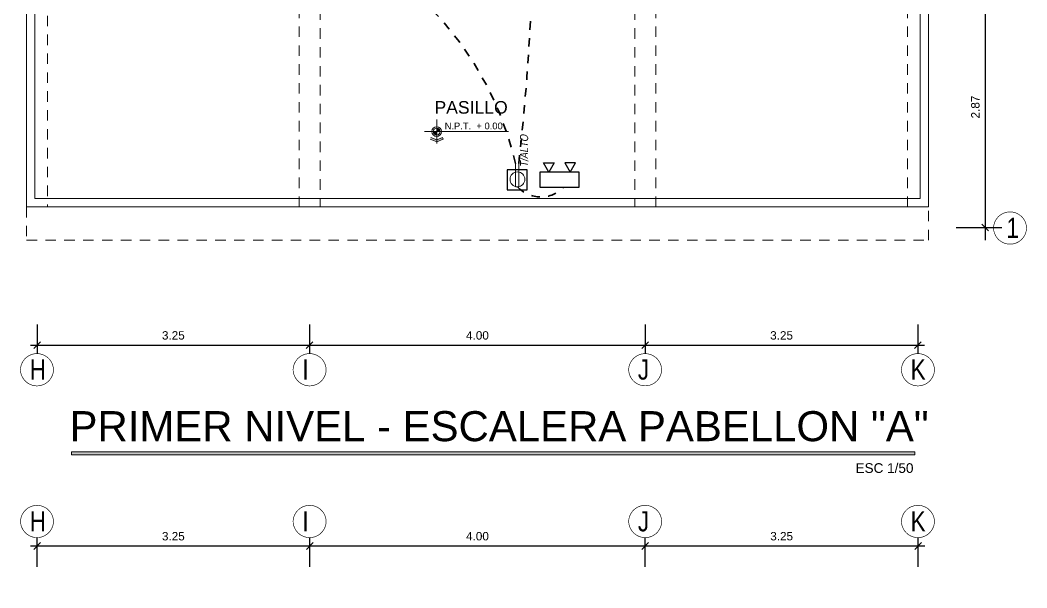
# Model space of a CAD drawing. Header units: millimetres. Extents: x 3354 to 3637, y 1117 to 1358.
# Drawn here: x 3502.96 to 3514.96, y 1134.84 to 1141.61 of the extents above; entities that cross this region are included whole.
import ezdxf

# ---------------------------------------------------------------- set-up
doc = ezdxf.new("R2010")
doc.units = ezdxf.units.MM
doc.linetypes.add('DASHED', pattern=[0.75, 0.5, -0.25])
doc.linetypes.add('HIDDEN', pattern=[0.375, 0.25, -0.125])
for name, color, linetype, lineweight in [('CASCO', 252, 'Continuous', 9), ('COTAS', 7, 'Continuous', 9), ('INST. TOMAC.', 3, 'DASHED', 30), ('muros', 7, 'Continuous', 5)]:
    doc.layers.add(name, color=color, linetype=linetype, lineweight=lineweight)
doc.styles.add('1', font='arial.ttf')
doc.styles.add('BYE', font='ARIALN.TTF', dxfattribs={"oblique": 10, "height": 2})
doc.styles.get("Standard").update_dxf_attribs({"font": 'arial.ttf'})
doc.styles.add('style1', font='arial.ttf')
doc.styles.add('style2', font='arial.ttf')
doc.dimstyles.new('Esc  1  50', dxfattribs={"dimtxt": 0.1, "dimasz": 0.08, "dimexe": 0.2, "dimexo": 0.15, "dimgap": 0.065, "dimtad": 1, "dimzin": 4, "dimdsep": 46, "dimtxsty": 'Standard', "dimblk": 'OBLIQUE', "dimcen": 0.12, "dimdle": 0.15, "dimadec": 0, "dimazin": 0, "dimtfac": 1, "dimtix": 1, "dimtmove": 0, "dimatfit": 3, "dimldrblk": 'OBLIQUE', "dimfxl": 1, "dimarcsym": 0})

# ---------------------------------------------------------------- blocks, each defined once
blk = doc.blocks.new('T')
at = {"color": 4, "linetype": 'Continuous', "lineweight": 20, "ltscale": 0.1}
for p, q in [((-49.2221, 238.5732), (-49.433, 238.5732)), ((-49.2221, 238.5443), (-49.433, 238.5443))]:
    blk.add_line(p, q, dxfattribs=at)
blk.add_circle((-49.2892, 238.5559), 0.0671, dxfattribs=at)
blk = doc.blocks.new('_Oblique')
at = {"color": 0, "linetype": 'ByBlock', "lineweight": -2}
blk.add_line((-0.5, -0.5), (0.5, 0.5), dxfattribs=at)
blk = doc.blocks.new('*D120')
at = {"layer": 'CASCO', "color": 0, "lineweight": -2, "transparency": 16777216}
for p, q in [((3503.161, 1135.092), (3503.161, 1135.441)), ((3506.412, 1135.092), (3506.412, 1135.441)), ((3503.081, 1135.341), (3506.492, 1135.341))]:
    blk.add_line(p, q, dxfattribs=at)
at = {"layer": 'Defpoints', "color": 0, "transparency": 16777216}
for p in [(3506.412, 1135.341), (3503.161, 1134.842), (3506.412, 1134.842)]:
    blk.add_point(p, dxfattribs=at)
at = {"layer": 'CASCO', "color": 0, "lineweight": -2, "transparency": 16777216, "xscale": 0.08, "yscale": 0.08, "zscale": 0.08, "rotation": 180}
blk.add_blockref('_Oblique', (3503.161, 1135.341), dxfattribs=at)
at = {"layer": 'CASCO', "color": 0, "lineweight": -2, "transparency": 16777216, "xscale": 0.08, "yscale": 0.08, "zscale": 0.08}
blk.add_blockref('_Oblique', (3506.412, 1135.341), dxfattribs=at)
at = {"layer": 'CASCO', "color": 0, "lineweight": 5, "transparency": 16777216, "insert": (3504.786, 1135.457), "char_height": 0.1, "attachment_point": 5}
blk.add_mtext('3.25', dxfattribs=at)
blk = doc.blocks.new('*D121')
at = {"layer": 'CASCO', "color": 0, "lineweight": -2, "transparency": 16777216}
for p, q in [((3506.412, 1135.092), (3506.412, 1135.441)), ((3510.412, 1135.092), (3510.412, 1135.441)), ((3506.332, 1135.341), (3510.492, 1135.341))]:
    blk.add_line(p, q, dxfattribs=at)
at = {"layer": 'Defpoints', "color": 0, "transparency": 16777216}
for p in [(3510.412, 1135.341), (3506.412, 1134.842), (3510.412, 1134.842)]:
    blk.add_point(p, dxfattribs=at)
at = {"layer": 'CASCO', "color": 0, "lineweight": -2, "transparency": 16777216, "xscale": 0.08, "yscale": 0.08, "zscale": 0.08, "rotation": 180}
blk.add_blockref('_Oblique', (3506.412, 1135.341), dxfattribs=at)
at = {"layer": 'CASCO', "color": 0, "lineweight": -2, "transparency": 16777216, "xscale": 0.08, "yscale": 0.08, "zscale": 0.08}
blk.add_blockref('_Oblique', (3510.412, 1135.341), dxfattribs=at)
at = {"layer": 'CASCO', "color": 0, "lineweight": 5, "transparency": 16777216, "insert": (3508.412, 1135.457), "char_height": 0.1, "attachment_point": 5}
blk.add_mtext('4.00', dxfattribs=at)
blk = doc.blocks.new('*D122')
at = {"layer": 'CASCO', "color": 0, "lineweight": -2, "transparency": 16777216}
for p, q in [((3510.412, 1135.092), (3510.412, 1135.441)), ((3513.665, 1135.092), (3513.665, 1135.441)), ((3510.332, 1135.341), (3513.745, 1135.341))]:
    blk.add_line(p, q, dxfattribs=at)
at = {"layer": 'Defpoints', "color": 0, "transparency": 16777216}
for p in [(3513.665, 1135.341), (3510.412, 1134.842), (3513.665, 1134.842)]:
    blk.add_point(p, dxfattribs=at)
at = {"layer": 'CASCO', "color": 0, "lineweight": -2, "transparency": 16777216, "xscale": 0.08, "yscale": 0.08, "zscale": 0.08, "rotation": 180}
blk.add_blockref('_Oblique', (3510.412, 1135.341), dxfattribs=at)
at = {"layer": 'CASCO', "color": 0, "lineweight": -2, "transparency": 16777216, "xscale": 0.08, "yscale": 0.08, "zscale": 0.08}
blk.add_blockref('_Oblique', (3513.665, 1135.341), dxfattribs=at)
at = {"layer": 'CASCO', "color": 0, "lineweight": 5, "transparency": 16777216, "insert": (3512.039, 1135.457), "char_height": 0.1, "attachment_point": 5}
blk.add_mtext('3.25', dxfattribs=at)
blk = doc.blocks.new('*D131')
at = {"layer": 'CASCO', "color": 0, "lineweight": -2, "transparency": 16777216}
for p, q in [((3503.161, 1137.982), (3503.161, 1137.634)), ((3506.411, 1137.982), (3506.411, 1137.634)), ((3503.081, 1137.734), (3506.491, 1137.734))]:
    blk.add_line(p, q, dxfattribs=at)
at = {"layer": 'Defpoints', "color": 0, "transparency": 16777216}
for p in [(3503.161, 1138.232), (3506.411, 1138.232), (3506.411, 1137.734)]:
    blk.add_point(p, dxfattribs=at)
at = {"layer": 'CASCO', "color": 0, "lineweight": -2, "transparency": 16777216, "xscale": 0.08, "yscale": 0.08, "zscale": 0.08, "rotation": 180}
blk.add_blockref('_Oblique', (3503.161, 1137.734), dxfattribs=at)
at = {"layer": 'CASCO', "color": 0, "lineweight": -2, "transparency": 16777216, "xscale": 0.08, "yscale": 0.08, "zscale": 0.08}
blk.add_blockref('_Oblique', (3506.411, 1137.734), dxfattribs=at)
at = {"layer": 'CASCO', "color": 0, "lineweight": 5, "transparency": 16777216, "insert": (3504.786, 1137.85), "char_height": 0.1, "attachment_point": 5}
blk.add_mtext('3.25', dxfattribs=at)
blk = doc.blocks.new('*D132')
at = {"layer": 'CASCO', "color": 0, "lineweight": -2, "transparency": 16777216}
for p, q in [((3506.411, 1137.982), (3506.411, 1137.634)), ((3510.412, 1137.982), (3510.412, 1137.634)), ((3506.331, 1137.734), (3510.492, 1137.734))]:
    blk.add_line(p, q, dxfattribs=at)
at = {"layer": 'Defpoints', "color": 0, "transparency": 16777216}
for p in [(3506.411, 1138.232), (3510.412, 1138.232), (3510.412, 1137.734)]:
    blk.add_point(p, dxfattribs=at)
at = {"layer": 'CASCO', "color": 0, "lineweight": -2, "transparency": 16777216, "xscale": 0.08, "yscale": 0.08, "zscale": 0.08, "rotation": 180}
blk.add_blockref('_Oblique', (3506.411, 1137.734), dxfattribs=at)
at = {"layer": 'CASCO', "color": 0, "lineweight": -2, "transparency": 16777216, "xscale": 0.08, "yscale": 0.08, "zscale": 0.08}
blk.add_blockref('_Oblique', (3510.412, 1137.734), dxfattribs=at)
at = {"layer": 'CASCO', "color": 0, "lineweight": 5, "transparency": 16777216, "insert": (3508.412, 1137.85), "char_height": 0.1, "attachment_point": 5}
blk.add_mtext('4.00', dxfattribs=at)
blk = doc.blocks.new('*D133')
at = {"layer": 'CASCO', "color": 0, "lineweight": -2, "transparency": 16777216}
for p, q in [((3510.412, 1137.982), (3510.412, 1137.634)), ((3513.664, 1137.982), (3513.664, 1137.634)), ((3510.332, 1137.734), (3513.744, 1137.734))]:
    blk.add_line(p, q, dxfattribs=at)
at = {"layer": 'Defpoints', "color": 0, "transparency": 16777216}
for p in [(3510.412, 1138.232), (3513.664, 1138.232), (3513.664, 1137.734)]:
    blk.add_point(p, dxfattribs=at)
at = {"layer": 'CASCO', "color": 0, "lineweight": -2, "transparency": 16777216, "xscale": 0.08, "yscale": 0.08, "zscale": 0.08, "rotation": 180}
blk.add_blockref('_Oblique', (3510.412, 1137.734), dxfattribs=at)
at = {"layer": 'CASCO', "color": 0, "lineweight": -2, "transparency": 16777216, "xscale": 0.08, "yscale": 0.08, "zscale": 0.08}
blk.add_blockref('_Oblique', (3513.664, 1137.734), dxfattribs=at)
at = {"layer": 'CASCO', "color": 0, "lineweight": 5, "transparency": 16777216, "insert": (3512.038, 1137.85), "char_height": 0.1, "attachment_point": 5}
blk.add_mtext('3.25', dxfattribs=at)
blk = doc.blocks.new('*D143')
at = {"layer": 'CASCO', "color": 0, "lineweight": -2, "transparency": 16777216}
for p, q in [((3514.465, 1142.16), (3514.465, 1138.985)), ((3514.12, 1142.01), (3514.665, 1142.01)), ((3514.12, 1139.135), (3514.665, 1139.135))]:
    blk.add_line(p, q, dxfattribs=at)
at = {"layer": 'Defpoints', "color": 0, "transparency": 16777216}
for p in [(3513.97, 1142.01), (3513.97, 1139.135), (3514.465, 1139.135)]:
    blk.add_point(p, dxfattribs=at)
at = {"layer": 'CASCO', "color": 0, "lineweight": -2, "transparency": 16777216, "xscale": 0.08, "yscale": 0.08, "zscale": 0.08}
for p, rotation in [((3514.465, 1142.01), 90), ((3514.465, 1139.135), 270)]:
    blk.add_blockref('_Oblique', p, dxfattribs=dict(at, rotation=rotation))
at = {"layer": 'CASCO', "color": 0, "transparency": 16777216, "insert": (3514.349, 1140.572), "char_height": 0.1, "attachment_point": 5, "rotation": 90}
blk.add_mtext('2.87', dxfattribs=at)
blk = doc.blocks.new('dtyrdyt')
at = {"layer": 'CASCO'}
h = blk.add_hatch(color=256, dxfattribs=at)
h.paths.add_polyline_path([(850.126, 424.939), (850.167, 424.939, 0.414214), (850.126, 424.98)])
h.paths.add_polyline_path([(850.126, 424.898), (850.126, 424.939), (850.084, 424.939, 0.414214)])
blk.add_hatch(color=256, dxfattribs=at).paths.add_polyline_path([(850.126, 424.839), (850.057, 424.867), (850.049, 424.849), (850.126, 424.818), (850.202, 424.849), (850.194, 424.867)])
for p, q in [((850.126, 424.939), (850.126, 425.084)), ((849.981, 424.939), (850.981, 424.939)), ((850.126, 424.939), (850.126, 424.795)), ((850.126, 424.818), (850.049, 424.849)), ((850.126, 424.839), (850.057, 424.867)), ((850.126, 424.839), (850.194, 424.867)), ((850.126, 424.818), (850.202, 424.849)), ((850.202, 424.849), (850.194, 424.867))]:
    blk.add_line(p, q, dxfattribs=at)
for radius in [0.0578, 0.0413]:
    blk.add_circle((850.126, 424.939), radius, dxfattribs=at)

msp = doc.modelspace()

# ---------------------------------------------------------------- hatches: boundary and pattern name
at = {"layer": 'muros', "ltscale": 2}
msp.add_hatch(color=7, dxfattribs=at).paths.add_polyline_path([(3513.626, 1136.428), (3513.626, 1136.464), (3503.572, 1136.464), (3503.572, 1136.428)])

# ---------------------------------------------------------------- linework, layer by layer
at = {"color": 2, "lineweight": 25}
for points in [[(3509.262, 1139.795), (3509.198, 1139.907), (3509.327, 1139.907)], [(3509.262, 1139.795), (3509.198, 1139.907), (3509.327, 1139.907)], [(3509.517, 1139.795), (3509.581, 1139.907), (3509.453, 1139.907)], [(3509.517, 1139.795), (3509.581, 1139.907), (3509.453, 1139.907)], [(3509.624, 1139.795), (3509.155, 1139.795), (3509.155, 1139.616), (3509.624, 1139.616)], [(3509.624, 1139.795), (3509.155, 1139.795), (3509.155, 1139.616), (3509.624, 1139.616)]]:
    msp.add_lwpolyline(points, close=True, dxfattribs=at)
msp.add_lwpolyline([(3509.004, 1139.824), (3508.767, 1139.824), (3508.767, 1139.586), (3509.004, 1139.586)], close=True)
msp.add_lwpolyline([(3509.004, 1139.824), (3508.767, 1139.824), (3508.767, 1139.586), (3509.004, 1139.586)], close=True)
at = {"layer": 'CASCO', "linetype": 'HIDDEN', "lineweight": 5, "ltscale": 0.5}
for points in [[(3506.537, 1139.382), (3506.287, 1139.382), (3506.287, 1143.086), (3506.537, 1143.086)], [(3510.288, 1139.382), (3510.538, 1139.382), (3510.538, 1143.086), (3510.288, 1143.086)], [(3503.285, 1139.382), (3503.036, 1139.382), (3503.036, 1141.885), (3503.285, 1141.885)], [(3513.789, 1139.382), (3513.538, 1139.382), (3513.538, 1141.885), (3513.789, 1141.885)]]:
    msp.add_lwpolyline(points, close=True, dxfattribs=at)
at = {"layer": 'CASCO', "lineweight": 5}
for points in [[(3503.036, 1141.885), (3503.036, 1139.382), (3513.789, 1139.382), (3513.789, 1141.885)], [(3503.136, 1141.885), (3503.136, 1139.482), (3513.689, 1139.482), (3513.689, 1141.885)]]:
    msp.add_lwpolyline(points, dxfattribs=at)
at = {"layer": 'CASCO', "linetype": 'HIDDEN', "lineweight": 5, "ltscale": 0.5}
msp.add_lwpolyline([(3503.036, 1139.382), (3503.036, 1138.985), (3513.789, 1138.985), (3513.789, 1139.382)], dxfattribs=at)
at = {"layer": 'CASCO', "ltscale": 2, "const_width": 0.0076}
for points in [[(3514.565, 1139.135, -0.951688), (3514.959, 1139.135, -1)], [(3503.357, 1137.446, 0.951688), (3502.963, 1137.446, 1)], [(3506.608, 1137.446, 0.951688), (3506.214, 1137.446, 1)], [(3510.608, 1137.446, 0.951688), (3510.215, 1137.446, 1)], [(3513.861, 1137.446, 0.951688), (3513.467, 1137.446, 1)], [(3503.357, 1135.638, 0.951688), (3502.964, 1135.638, 1)], [(3506.608, 1135.638, 0.951688), (3506.214, 1135.638, 1)], [(3510.609, 1135.638, 0.951688), (3510.215, 1135.638, 1)], [(3513.861, 1135.638, 0.951688), (3513.467, 1135.638, 1)]]:
    msp.add_lwpolyline(points, format="xyb", close=True, dxfattribs=at)
at = {"layer": 'COTAS'}
msp.add_lwpolyline([(3513.626, 1136.464), (3503.572, 1136.464), (3503.572, 1136.428), (3513.626, 1136.428)], close=True, dxfattribs=at)
at = {"layer": 'INST. TOMAC.', "ltscale": 0.01}
for centre, radius, start, end in [((3481.865, 1142.973), 27.214, 353.5155, 10.8736), ((3505.056, 1139.019), 3.911, 13.012, 87.9283)]:
    msp.add_arc(centre, radius, start, end, dxfattribs=at)
at = {"layer": 'INST. TOMAC.', "ltscale": 0.015}
msp.add_arc((3509.168, 1139.88), 0.38, 222.9441, 316.0088, dxfattribs=at)
msp.add_arc((3509.168, 1139.88), 0.38, 222.9441, 316.0088, dxfattribs=at)

# ---------------------------------------------------------------- block references
at = {"color": 4, "lineweight": 25, "xscale": -1.320000000000436, "yscale": 1.320000000000436, "zscale": 1.320000000000436, "rotation": 90}
msp.add_blockref('T', (3823.783, 1074.648), dxfattribs=at)
msp.add_blockref('T', (3823.783, 1074.648), dxfattribs=at)
at = {"layer": 'CASCO'}
msp.add_blockref('dtyrdyt', (2657.8, 715.341), dxfattribs=at)

# ---------------------------------------------------------------- texts
at = {"style": 'BYE', "oblique": 10}
msp.add_text('T/ALTO', height=0.0964, rotation=90, dxfattribs=at).set_placement((3509.016, 1139.855))
msp.add_text('T/ALTO', height=0.0964, rotation=90, dxfattribs=at).set_placement((3509.016, 1139.855))
at = {"layer": 'CASCO', "style": '1'}
msp.add_text('N.P.T.  + 0.00', height=0.08, dxfattribs=at).set_placement((3508.021, 1140.307))
at = {"layer": 'CASCO', "style": 'style1', "width": 0.8}
for s, p in [('1', (3514.719, 1139.012)), ('H', (3503.073, 1137.324)), ('I', (3506.324, 1137.324)), ('J', (3510.325, 1137.324)), ('K', (3513.577, 1137.324)), ('H', (3503.074, 1135.515)), ('I', (3506.324, 1135.515)), ('J', (3510.325, 1135.515)), ('K', (3513.577, 1135.515))]:
    msp.add_text(s, height=0.24, dxfattribs=at).set_placement(p)
at = {"layer": 'CASCO', "insert": (3508.336, 1140.567), "char_height": 0.15, "width": 4.61659, "attachment_point": 5, "style": 'style2'}
msp.add_mtext('\\A1;PASILLO', dxfattribs=at)
at = {"layer": 'COTAS'}
for s, height, style, p in [('PRIMER NIVEL - ESCALERA PABELLON "A"', 0.35785, '1', (3503.548, 1136.59)), ('ESC 1/50', 0.1155, 'style2', (3512.92, 1136.212))]:
    msp.add_text(s, height=height, dxfattribs=dict(at, style=style)).set_placement(p)

# ---------------------------------------------------------------- dimensions: what is measured, and where the dimension line sits
at = {"layer": 'CASCO'}
dim = msp.add_linear_dim(base=(3514.465137, 1139.1345145), p1=(3513.9695618, 1142.0095144), p2=(3513.9695618, 1139.1345145), angle=90, dimstyle='Esc  1  50', dxfattribs=at)
dim.commit()
dim.dimension.update_dxf_attribs({"geometry": '*D143', "text_midpoint": (3514.3490797, 1140.5720144)})
at = {"layer": 'CASCO', "lineweight": 5}
for base, p1, p2, picture, middle in [((3506.411, 1137.734), (3503.161, 1138.232), (3506.411, 1138.232), '*D131', (3504.786, 1137.85)), ((3510.412, 1137.734), (3506.411, 1138.232), (3510.412, 1138.232), '*D132', (3508.412, 1137.85)), ((3513.664, 1137.734), (3510.412, 1138.232), (3513.664, 1138.232), '*D133', (3512.038, 1137.85)), ((3506.412, 1135.341), (3503.161, 1134.842), (3506.412, 1134.842), '*D120', (3504.786, 1135.457)), ((3510.412, 1135.341), (3506.412, 1134.842), (3510.412, 1134.842), '*D121', (3508.412, 1135.457)), ((3513.665, 1135.341), (3510.412, 1134.842), (3513.665, 1134.842), '*D122', (3512.039, 1135.457))]:
    dim = msp.add_linear_dim(base=base, p1=p1, p2=p2, angle=180, dimstyle='Esc  1  50', override={"dimexe": 0.1, "dimexo": 0.25, "dimdle": 0.08}, dxfattribs=at)
    dim.commit()
    dim.dimension.update_dxf_attribs({"geometry": picture, "text_midpoint": middle})

doc.saveas('drawing.dxf')
